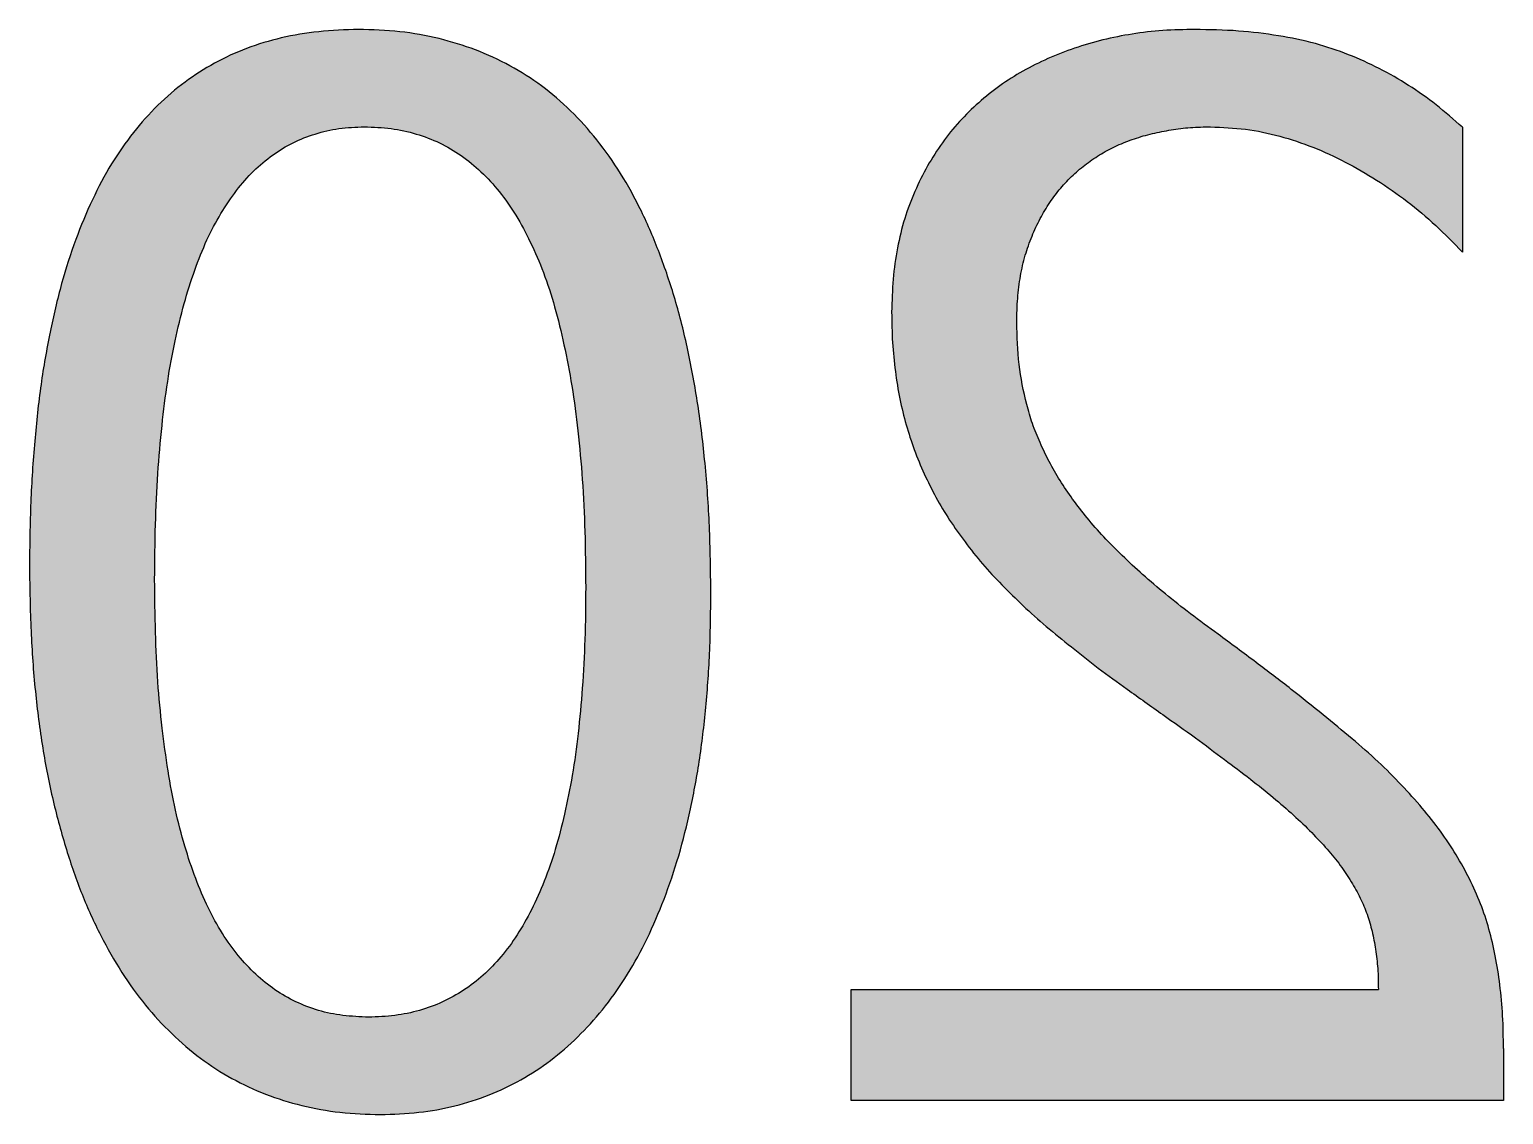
# Model space of a CAD drawing. Header units: millimetres. Extents: x 5 to 35, y 173 to 293.
# Drawn here: x 19.03 to 21.82, y 275.844 to 277.896 of the extents above; entities that cross this region are included whole.
import ezdxf

# ---------------------------------------------------------------- set-up
doc = ezdxf.new("R2010")
doc.units = ezdxf.units.MM

msp = doc.modelspace()

# ---------------------------------------------------------------- hatches: boundary and pattern name
at = {"linetype": 'Continuous'}
h = msp.add_hatch(color=7, dxfattribs=at)
edge = h.paths.add_edge_path(flags=0)
edge.add_spline(control_points=[(19.6942, 275.8437), (19.7185, 275.8444), (19.7659, 275.8459), (19.835, 275.8587), (19.9001, 275.8791), (19.9609, 275.9082), (20.0174, 275.9451), (20.0688, 275.99), (20.1162, 276.0418), (20.1585, 276.1015), (20.1964, 276.1682), (20.2286, 276.2426), (20.2572, 276.3236), (20.2798, 276.412), (20.298, 276.5071), (20.3103, 276.6091), (20.3184, 276.7176), (20.3192, 276.7922), (20.3196, 276.8305)], knot_values=[0, 0, 0, 0, 0.055605, 0.108515, 0.160195, 0.211263, 0.262242, 0.314055, 0.367118, 0.422649, 0.481083, 0.542452, 0.607922, 0.677304, 0.75106, 0.829451, 0.912157, 1, 1, 1, 1], weights=[1, 1, 1, 1, 1, 1, 1, 1, 1, 1, 1, 1, 1, 1, 1, 1, 1, 1, 1], degree=3, periodic=0)
edge.add_spline(control_points=[(20.3196, 276.8305), (20.319, 276.8726), (20.318, 276.9544), (20.3097, 277.0733), (20.2963, 277.1845), (20.2775, 277.2881), (20.2536, 277.384), (20.2239, 277.4717), (20.19, 277.5518), (20.1505, 277.6238), (20.1056, 277.6875), (20.0556, 277.7431), (20.0006, 277.7907), (19.9399, 277.8291), (19.8746, 277.8593), (19.8046, 277.8806), (19.7302, 277.8943), (19.6789, 277.8957), (19.6526, 277.8963)], knot_values=[0, 0, 0, 0, 0.089281, 0.173507, 0.252592, 0.326784, 0.396665, 0.462036, 0.523118, 0.580897, 0.635752, 0.688244, 0.739174, 0.789503, 0.840106, 0.891238, 0.944392, 1, 1, 1, 1], weights=[1, 1, 1, 1, 1, 1, 1, 1, 1, 1, 1, 1, 1, 1, 1, 1, 1, 1, 1], degree=3, periodic=0)
edge.add_spline(control_points=[(19.6526, 277.8963), (19.6275, 277.8956), (19.5785, 277.894), (19.5074, 277.8818), (19.4409, 277.8624), (19.3798, 277.8339), (19.3234, 277.7978), (19.2714, 277.754), (19.2255, 277.7014), (19.1833, 277.6418), (19.1477, 277.5734), (19.1158, 277.4977), (19.0892, 277.4138), (19.0679, 277.3221), (19.0504, 277.2226), (19.0391, 277.1152), (19.0314, 276.9998), (19.0305, 276.9202), (19.0301, 276.8791)], knot_values=[0, 0, 0, 0, 0.056007, 0.109312, 0.16036, 0.209856, 0.259193, 0.309278, 0.360796, 0.414547, 0.471693, 0.532366, 0.597504, 0.66755, 0.742309, 0.82256, 0.908303, 1, 1, 1, 1], weights=[1, 1, 1, 1, 1, 1, 1, 1, 1, 1, 1, 1, 1, 1, 1, 1, 1, 1, 1], degree=3, periodic=0)
edge.add_spline(control_points=[(19.0301, 276.8791), (19.0307, 276.8388), (19.0318, 276.7604), (19.04, 276.6463), (19.0537, 276.5392), (19.0733, 276.4391), (19.0985, 276.3466), (19.1277, 276.2611), (19.1632, 276.1834), (19.203, 276.113), (19.2478, 276.0503), (19.2981, 275.9962), (19.3525, 275.9489), (19.4125, 275.9108), (19.4767, 275.8801), (19.5457, 275.8597), (19.6185, 275.8457), (19.6686, 275.8444), (19.6942, 275.8437)], knot_values=[0, 0, 0, 0, 0.087599, 0.170324, 0.24843, 0.322211, 0.391652, 0.456653, 0.518505, 0.576806, 0.632279, 0.685399, 0.737157, 0.788469, 0.839503, 0.891231, 0.944516, 1, 1, 1, 1], weights=[1, 1, 1, 1, 1, 1, 1, 1, 1, 1, 1, 1, 1, 1, 1, 1, 1, 1, 1], degree=3, periodic=0)
edge = h.paths.add_edge_path(flags=0)
edge.add_spline(control_points=[(19.672, 276.0279), (19.6556, 276.0286), (19.6236, 276.0298), (19.577, 276.0393), (19.5338, 276.0561), (19.4937, 276.0788), (19.4574, 276.1087), (19.4237, 276.1443), (19.3936, 276.1869), (19.3667, 276.2358), (19.3432, 276.2913), (19.323, 276.353), (19.3051, 276.421), (19.2916, 276.4957), (19.2806, 276.5766), (19.2722, 276.664), (19.268, 276.7579), (19.2673, 276.8226), (19.267, 276.856)], knot_values=[0, 0, 0, 0, 0.0479, 0.093819, 0.13857, 0.183004, 0.228414, 0.275861, 0.326235, 0.380886, 0.438999, 0.502499, 0.570979, 0.644942, 0.724799, 0.810319, 0.901993, 1, 1, 1, 1], weights=[1, 1, 1, 1, 1, 1, 1, 1, 1, 1, 1, 1, 1, 1, 1, 1, 1, 1, 1], degree=3, periodic=0)
edge.add_spline(control_points=[(19.267, 276.856), (19.2673, 276.8906), (19.2679, 276.9575), (19.2723, 277.0546), (19.2801, 277.145), (19.2906, 277.2288), (19.3045, 277.3058), (19.3216, 277.3761), (19.3418, 277.4399), (19.3643, 277.4971), (19.3909, 277.5475), (19.4205, 277.5913), (19.4529, 277.629), (19.4892, 277.6593), (19.5282, 277.6834), (19.5708, 277.6996), (19.6162, 277.7105), (19.6476, 277.7116), (19.6637, 277.7121)], knot_values=[0, 0, 0, 0, 0.099291, 0.192366, 0.27936, 0.359988, 0.434866, 0.504236, 0.567903, 0.626941, 0.680867, 0.73135, 0.778528, 0.82327, 0.866579, 0.909742, 0.953799, 1, 1, 1, 1], weights=[1, 1, 1, 1, 1, 1, 1, 1, 1, 1, 1, 1, 1, 1, 1, 1, 1, 1, 1], degree=3, periodic=0)
edge.add_spline(control_points=[(19.6637, 277.7121), (19.6807, 277.7116), (19.7139, 277.7104), (19.7618, 277.6998), (19.8067, 277.6828), (19.8482, 277.6588), (19.8859, 277.6272), (19.9207, 277.5895), (19.952, 277.5447), (19.9793, 277.4931), (20.0042, 277.4352), (20.0253, 277.3702), (20.0426, 277.2983), (20.0575, 277.22), (20.0688, 277.1349), (20.0769, 277.043), (20.0819, 276.9442), (20.0824, 276.8761), (20.0827, 276.8408)], knot_values=[0, 0, 0, 0, 0.047257, 0.092753, 0.136685, 0.181007, 0.226218, 0.273699, 0.324331, 0.378368, 0.436765, 0.500538, 0.569256, 0.643398, 0.723484, 0.809325, 0.901455, 1, 1, 1, 1], weights=[1, 1, 1, 1, 1, 1, 1, 1, 1, 1, 1, 1, 1, 1, 1, 1, 1, 1, 1], degree=3, periodic=0)
edge.add_spline(control_points=[(20.0827, 276.8408), (20.0825, 276.8081), (20.0819, 276.7445), (20.0768, 276.6524), (20.0692, 276.5665), (20.0584, 276.4868), (20.0434, 276.4138), (20.0267, 276.3467), (20.0055, 276.2863), (19.9814, 276.232), (19.9544, 276.1838), (19.9237, 276.1422), (19.89, 276.1068), (19.8525, 276.0782), (19.8121, 276.0555), (19.7682, 276.0395), (19.721, 276.0298), (19.6886, 276.0285), (19.672, 276.0279)], knot_values=[0, 0, 0, 0, 0.096923, 0.187881, 0.272976, 0.351995, 0.425632, 0.493491, 0.556199, 0.614826, 0.668942, 0.719384, 0.767274, 0.813258, 0.858274, 0.904071, 0.95083, 1, 1, 1, 1], weights=[1, 1, 1, 1, 1, 1, 1, 1, 1, 1, 1, 1, 1, 1, 1, 1, 1, 1, 1], degree=3, periodic=0)
h = msp.add_hatch(color=7, dxfattribs=at)
edge = h.paths.add_edge_path(flags=0)
edge.add_line((21.8196, 275.87), (21.8196, 275.9687))
edge.add_spline(control_points=[(21.8196, 275.9687), (21.8193, 275.9894), (21.8188, 276.0297), (21.8133, 276.0882), (21.8048, 276.1429), (21.7929, 276.1942), (21.7768, 276.2431), (21.7555, 276.2899), (21.7304, 276.3359), (21.7004, 276.3806), (21.6657, 276.4247), (21.6258, 276.4681), (21.582, 276.5125), (21.5319, 276.556), (21.4768, 276.6013), (21.4163, 276.6496), (21.3499, 276.7003), (21.3033, 276.7347), (21.2793, 276.7524)], knot_values=[0, 0, 0, 0, 0.062103, 0.120728, 0.176086, 0.228042, 0.278747, 0.330092, 0.382165, 0.43553, 0.491458, 0.550254, 0.612467, 0.678295, 0.749254, 0.826497, 0.910372, 1, 1, 1, 1], weights=[1, 1, 1, 1, 1, 1, 1, 1, 1, 1, 1, 1, 1, 1, 1, 1, 1, 1, 1], degree=3, periodic=0)
edge.add_spline(control_points=[(21.2793, 276.7524), (21.2618, 276.7652), (21.2281, 276.7898), (21.1804, 276.8275), (21.1374, 276.8643), (21.0984, 276.9003), (21.0631, 276.9357), (21.032, 276.9715), (21.0042, 277.0069), (20.9802, 277.0425), (20.9596, 277.0782), (20.9423, 277.1143), (20.9276, 277.1503), (20.9135, 277.1995), (20.9007, 277.2634), (20.8993, 277.3158), (20.8985, 277.3425)], knot_values=[0, 0, 0, 0, 0.088505, 0.17065, 0.248115, 0.31986, 0.387592, 0.4523, 0.513367, 0.571471, 0.627679, 0.681793, 0.734842, 0.786241, 0.891157, 1, 1, 1, 1], weights=[1, 1, 1, 1, 1, 1, 1, 1, 1, 1, 1, 1, 1, 1, 1, 1, 1], degree=3, periodic=0)
edge.add_spline(control_points=[(20.8985, 277.3425), (20.8988, 277.3576), (20.8993, 277.3869), (20.9047, 277.4293), (20.9137, 277.4688), (20.9266, 277.505), (20.9422, 277.5385), (20.9602, 277.569), (20.9811, 277.5966), (21.0044, 277.6212), (21.0303, 277.6427), (21.0582, 277.6617), (21.0886, 277.6775), (21.121, 277.6901), (21.1552, 277.7), (21.1907, 277.7067), (21.2275, 277.7117), (21.2525, 277.712), (21.2653, 277.7121)], knot_values=[0, 0, 0, 0, 0.076824, 0.149281, 0.21734, 0.282458, 0.344902, 0.40499, 0.462779, 0.520539, 0.577016, 0.634315, 0.691754, 0.750984, 0.811286, 0.872469, 0.935058, 1, 1, 1, 1], weights=[1, 1, 1, 1, 1, 1, 1, 1, 1, 1, 1, 1, 1, 1, 1, 1, 1, 1, 1], degree=3, periodic=0)
edge.add_spline(control_points=[(21.2653, 277.7121), (21.2873, 277.7112), (21.3314, 277.7094), (21.3964, 277.6957), (21.4597, 277.6745), (21.521, 277.6463), (21.5805, 277.6119), (21.6378, 277.5718), (21.6922, 277.5262), (21.7253, 277.4923), (21.7419, 277.4753)], knot_values=[0, 0, 0, 0, 0.120634, 0.241893, 0.363203, 0.486399, 0.611418, 0.739961, 0.869689, 1, 1, 1, 1], weights=[1, 1, 1, 1, 1, 1, 1, 1, 1, 1, 1], degree=3, periodic=0)
edge.add_line((21.7419, 277.4753), (21.7419, 277.7113))
edge.add_spline(control_points=[(21.7419, 277.7113), (21.7255, 277.7257), (21.6932, 277.7543), (21.6405, 277.7915), (21.5849, 277.8231), (21.526, 277.85), (21.4622, 277.8714), (21.3922, 277.8856), (21.3159, 277.895), (21.2629, 277.8959), (21.2353, 277.8963)], knot_values=[0, 0, 0, 0, 0.118029, 0.233647, 0.349087, 0.464102, 0.583894, 0.712967, 0.850611, 1, 1, 1, 1], weights=[1, 1, 1, 1, 1, 1, 1, 1, 1, 1, 1], degree=3, periodic=0)
edge.add_spline(control_points=[(21.2353, 277.8963), (21.2151, 277.896), (21.1755, 277.8953), (21.1173, 277.8885), (21.0615, 277.8775), (21.0081, 277.8619), (20.9574, 277.8422), (20.9101, 277.8183), (20.8659, 277.7908), (20.8261, 277.7583), (20.7891, 277.7228), (20.757, 277.6823), (20.7284, 277.6383), (20.7048, 277.5899), (20.6849, 277.5383), (20.6718, 277.4825), (20.6633, 277.4233), (20.6622, 277.3827), (20.6617, 277.3618)], knot_values=[0, 0, 0, 0, 0.068453, 0.134494, 0.198567, 0.2616, 0.323048, 0.38299, 0.44135, 0.499278, 0.557201, 0.615129, 0.674382, 0.735157, 0.797308, 0.861986, 0.929185, 1, 1, 1, 1], weights=[1, 1, 1, 1, 1, 1, 1, 1, 1, 1, 1, 1, 1, 1, 1, 1, 1, 1, 1], degree=3, periodic=0)
edge.add_spline(control_points=[(20.6617, 277.3618), (20.6619, 277.3426), (20.6625, 277.3051), (20.6681, 277.2501), (20.6765, 277.198), (20.6886, 277.1486), (20.7038, 277.1012), (20.7229, 277.0556), (20.7451, 277.0109), (20.771, 276.9678), (20.8007, 276.926), (20.8334, 276.8848), (20.8704, 276.8449), (20.9107, 276.8055), (20.9545, 276.7661), (21.0025, 276.7275), (21.0532, 276.6873), (21.0891, 276.6615), (21.1074, 276.6484)], knot_values=[0, 0, 0, 0, 0.065362, 0.127727, 0.187801, 0.244961, 0.300895, 0.356969, 0.41332, 0.470466, 0.528082, 0.587846, 0.649282, 0.713305, 0.779733, 0.849706, 0.923177, 1, 1, 1, 1], weights=[1, 1, 1, 1, 1, 1, 1, 1, 1, 1, 1, 1, 1, 1, 1, 1, 1, 1, 1], degree=3, periodic=0)
edge.add_spline(control_points=[(21.1074, 276.6484), (21.1299, 276.6323), (21.1728, 276.6015), (21.2349, 276.558), (21.2896, 276.5165), (21.3393, 276.4797), (21.3827, 276.4443), (21.4219, 276.4111), (21.4557, 276.3783), (21.4854, 276.3468), (21.5108, 276.3161), (21.5313, 276.2847), (21.549, 276.2542), (21.5619, 276.2226), (21.5715, 276.19), (21.5779, 276.1556), (21.5822, 276.1189), (21.5826, 276.0936), (21.5827, 276.0805)], knot_values=[0, 0, 0, 0, 0.106876, 0.204626, 0.293328, 0.372482, 0.444151, 0.50998, 0.571137, 0.626313, 0.677601, 0.725421, 0.771024, 0.814077, 0.857219, 0.902063, 0.949576, 1, 1, 1, 1], weights=[1, 1, 1, 1, 1, 1, 1, 1, 1, 1, 1, 1, 1, 1, 1, 1, 1, 1, 1], degree=3, periodic=0)
edge.add_line((21.5827, 276.0805), (20.5852, 276.0805))
edge.add_line((20.5852, 276.0805), (20.5852, 275.87))
edge.add_line((20.5852, 275.87), (21.8196, 275.87))

# ---------------------------------------------------------------- linework, layer by layer
at = {"color": 7, "linetype": 'Continuous', "lineweight": 25}
for p, q in [((21.7419, 277.7113), (21.7419, 277.4753)), ((20.5852, 276.0805), (21.5827, 276.0805)), ((20.5852, 275.87), (20.5852, 276.0805)), ((21.8196, 275.9687), (21.8196, 275.87)), ((21.8196, 275.87), (20.5852, 275.87))]:
    msp.add_line(p, q, dxfattribs=at)
for points, knots in [([(19.6526, 277.8963), (19.6275, 277.8956), (19.5785, 277.894), (19.5074, 277.8818), (19.4409, 277.8624), (19.3798, 277.8339), (19.3234, 277.7978), (19.2714, 277.754), (19.2255, 277.7014), (19.1833, 277.6418), (19.1477, 277.5734), (19.1158, 277.4977), (19.0892, 277.4138), (19.0679, 277.3221), (19.0504, 277.2226), (19.0391, 277.1152), (19.0314, 276.9998), (19.0305, 276.9202), (19.0301, 276.8791)], [0, 0, 0, 0, 0.056007, 0.109312, 0.16036, 0.209856, 0.259193, 0.309278, 0.360796, 0.414547, 0.471693, 0.532366, 0.597504, 0.66755, 0.742309, 0.82256, 0.908303, 1, 1, 1, 1]), ([(20.3196, 276.8305), (20.319, 276.8726), (20.318, 276.9544), (20.3097, 277.0733), (20.2963, 277.1845), (20.2775, 277.2881), (20.2536, 277.384), (20.2239, 277.4717), (20.19, 277.5518), (20.1505, 277.6238), (20.1056, 277.6875), (20.0556, 277.7431), (20.0006, 277.7907), (19.9399, 277.8291), (19.8746, 277.8593), (19.8046, 277.8806), (19.7302, 277.8943), (19.6789, 277.8957), (19.6526, 277.8963)], [0, 0, 0, 0, 0.089281, 0.173507, 0.252592, 0.326784, 0.396665, 0.462036, 0.523118, 0.580897, 0.635752, 0.688244, 0.739174, 0.789503, 0.840106, 0.891238, 0.944392, 1, 1, 1, 1]), ([(21.2353, 277.8963), (21.2151, 277.896), (21.1755, 277.8953), (21.1173, 277.8885), (21.0615, 277.8775), (21.0081, 277.8619), (20.9574, 277.8422), (20.9101, 277.8183), (20.8659, 277.7908), (20.8261, 277.7583), (20.7891, 277.7228), (20.757, 277.6823), (20.7284, 277.6383), (20.7048, 277.5899), (20.6849, 277.5383), (20.6718, 277.4825), (20.6633, 277.4233), (20.6622, 277.3827), (20.6617, 277.3618)], [0, 0, 0, 0, 0.068453, 0.134494, 0.198567, 0.2616, 0.323048, 0.38299, 0.44135, 0.499278, 0.557201, 0.615129, 0.674382, 0.735157, 0.797308, 0.861986, 0.929185, 1, 1, 1, 1]), ([(21.7419, 277.7113), (21.7255, 277.7257), (21.6932, 277.7543), (21.6405, 277.7915), (21.5849, 277.8231), (21.526, 277.85), (21.4622, 277.8714), (21.3922, 277.8856), (21.3159, 277.895), (21.2629, 277.8959), (21.2353, 277.8963)], [0, 0, 0, 0, 0.118029, 0.233647, 0.349087, 0.464102, 0.583894, 0.712967, 0.850611, 1, 1, 1, 1]), ([(19.267, 276.856), (19.2673, 276.8906), (19.2679, 276.9575), (19.2723, 277.0546), (19.2801, 277.145), (19.2906, 277.2288), (19.3045, 277.3058), (19.3216, 277.3761), (19.3418, 277.4399), (19.3643, 277.4971), (19.3909, 277.5475), (19.4205, 277.5913), (19.4529, 277.629), (19.4892, 277.6593), (19.5282, 277.6834), (19.5708, 277.6996), (19.6162, 277.7105), (19.6476, 277.7116), (19.6637, 277.7121)], [0, 0, 0, 0, 0.099291, 0.192366, 0.27936, 0.359988, 0.434866, 0.504236, 0.567903, 0.626941, 0.680867, 0.73135, 0.778528, 0.82327, 0.866579, 0.909742, 0.953799, 1, 1, 1, 1]), ([(19.6637, 277.7121), (19.6807, 277.7116), (19.7139, 277.7104), (19.7618, 277.6998), (19.8067, 277.6828), (19.8482, 277.6588), (19.8859, 277.6272), (19.9207, 277.5895), (19.952, 277.5447), (19.9793, 277.4931), (20.0042, 277.4352), (20.0253, 277.3702), (20.0426, 277.2983), (20.0575, 277.22), (20.0688, 277.1349), (20.0769, 277.043), (20.0819, 276.9442), (20.0824, 276.8761), (20.0827, 276.8408)], [0, 0, 0, 0, 0.047257, 0.092753, 0.136685, 0.181007, 0.226218, 0.273699, 0.324331, 0.378368, 0.436765, 0.500538, 0.569256, 0.643398, 0.723484, 0.809325, 0.901455, 1, 1, 1, 1]), ([(20.8985, 277.3425), (20.8988, 277.3576), (20.8993, 277.3869), (20.9047, 277.4293), (20.9137, 277.4688), (20.9266, 277.505), (20.9422, 277.5385), (20.9602, 277.569), (20.9811, 277.5966), (21.0044, 277.6212), (21.0303, 277.6427), (21.0582, 277.6617), (21.0886, 277.6775), (21.121, 277.6901), (21.1552, 277.7), (21.1907, 277.7067), (21.2275, 277.7117), (21.2525, 277.712), (21.2653, 277.7121)], [0, 0, 0, 0, 0.076824, 0.149281, 0.21734, 0.282458, 0.344902, 0.40499, 0.462779, 0.520539, 0.577016, 0.634315, 0.691754, 0.750984, 0.811286, 0.872469, 0.935058, 1, 1, 1, 1]), ([(21.2653, 277.7121), (21.2873, 277.7112), (21.3314, 277.7094), (21.3964, 277.6957), (21.4597, 277.6745), (21.521, 277.6463), (21.5805, 277.6119), (21.6378, 277.5718), (21.6922, 277.5262), (21.7253, 277.4923), (21.7419, 277.4753)], [0, 0, 0, 0, 0.120634, 0.241893, 0.363203, 0.486399, 0.611418, 0.739961, 0.869689, 1, 1, 1, 1]), ([(20.6617, 277.3618), (20.6619, 277.3426), (20.6625, 277.3051), (20.6681, 277.2501), (20.6765, 277.198), (20.6886, 277.1486), (20.7038, 277.1012), (20.7229, 277.0556), (20.7451, 277.0109), (20.771, 276.9678), (20.8007, 276.926), (20.8334, 276.8848), (20.8704, 276.8449), (20.9107, 276.8055), (20.9545, 276.7661), (21.0025, 276.7275), (21.0532, 276.6873), (21.0891, 276.6615), (21.1074, 276.6484)], [0, 0, 0, 0, 0.065362, 0.127727, 0.187801, 0.244961, 0.300895, 0.356969, 0.41332, 0.470466, 0.528082, 0.587846, 0.649282, 0.713305, 0.779733, 0.849706, 0.923177, 1, 1, 1, 1]), ([(21.2793, 276.7524), (21.2618, 276.7652), (21.2281, 276.7898), (21.1804, 276.8275), (21.1374, 276.8643), (21.0984, 276.9003), (21.0631, 276.9357), (21.032, 276.9715), (21.0042, 277.0069), (20.9802, 277.0425), (20.9596, 277.0782), (20.9423, 277.1143), (20.9276, 277.1503), (20.9135, 277.1995), (20.9007, 277.2634), (20.8993, 277.3158), (20.8985, 277.3425)], [0, 0, 0, 0, 0.088505, 0.17065, 0.248115, 0.31986, 0.387592, 0.4523, 0.513367, 0.571471, 0.627679, 0.681793, 0.734842, 0.786241, 0.891157, 1, 1, 1, 1]), ([(19.0301, 276.8791), (19.0307, 276.8388), (19.0318, 276.7604), (19.04, 276.6463), (19.0537, 276.5392), (19.0733, 276.4391), (19.0985, 276.3466), (19.1277, 276.2611), (19.1632, 276.1834), (19.203, 276.113), (19.2478, 276.0503), (19.2981, 275.9962), (19.3525, 275.9489), (19.4125, 275.9108), (19.4767, 275.8801), (19.5457, 275.8597), (19.6185, 275.8457), (19.6686, 275.8444), (19.6942, 275.8437)], [0, 0, 0, 0, 0.087599, 0.170324, 0.24843, 0.322211, 0.391652, 0.456653, 0.518505, 0.576806, 0.632279, 0.685399, 0.737157, 0.788469, 0.839503, 0.891231, 0.944516, 1, 1, 1, 1]), ([(19.672, 276.0279), (19.6556, 276.0286), (19.6236, 276.0298), (19.577, 276.0393), (19.5338, 276.0561), (19.4937, 276.0788), (19.4574, 276.1087), (19.4237, 276.1443), (19.3936, 276.1869), (19.3667, 276.2358), (19.3432, 276.2913), (19.323, 276.353), (19.3051, 276.421), (19.2916, 276.4957), (19.2806, 276.5766), (19.2722, 276.664), (19.268, 276.7579), (19.2673, 276.8226), (19.267, 276.856)], [0, 0, 0, 0, 0.0479, 0.093819, 0.13857, 0.183004, 0.228414, 0.275861, 0.326235, 0.380886, 0.438999, 0.502499, 0.570979, 0.644942, 0.724799, 0.810319, 0.901993, 1, 1, 1, 1]), ([(20.0827, 276.8408), (20.0825, 276.8081), (20.0819, 276.7445), (20.0768, 276.6524), (20.0692, 276.5665), (20.0584, 276.4868), (20.0434, 276.4138), (20.0267, 276.3467), (20.0055, 276.2863), (19.9814, 276.232), (19.9544, 276.1838), (19.9237, 276.1422), (19.89, 276.1068), (19.8525, 276.0782), (19.8121, 276.0555), (19.7682, 276.0395), (19.721, 276.0298), (19.6886, 276.0285), (19.672, 276.0279)], [0, 0, 0, 0, 0.096923, 0.187881, 0.272976, 0.351995, 0.425632, 0.493491, 0.556199, 0.614826, 0.668942, 0.719384, 0.767274, 0.813258, 0.858274, 0.904071, 0.95083, 1, 1, 1, 1]), ([(19.6942, 275.8437), (19.7185, 275.8444), (19.7659, 275.8459), (19.835, 275.8587), (19.9001, 275.8791), (19.9609, 275.9082), (20.0174, 275.9451), (20.0688, 275.99), (20.1162, 276.0418), (20.1585, 276.1015), (20.1964, 276.1682), (20.2286, 276.2426), (20.2572, 276.3236), (20.2798, 276.412), (20.298, 276.5071), (20.3103, 276.6091), (20.3184, 276.7176), (20.3192, 276.7922), (20.3196, 276.8305)], [0, 0, 0, 0, 0.055605, 0.108515, 0.160195, 0.211263, 0.262242, 0.314055, 0.367118, 0.422649, 0.481083, 0.542452, 0.607922, 0.677304, 0.75106, 0.829451, 0.912157, 1, 1, 1, 1]), ([(21.8196, 275.9687), (21.8193, 275.9894), (21.8188, 276.0297), (21.8133, 276.0882), (21.8048, 276.1429), (21.7929, 276.1942), (21.7768, 276.2431), (21.7555, 276.2899), (21.7304, 276.3359), (21.7004, 276.3806), (21.6657, 276.4247), (21.6258, 276.4681), (21.582, 276.5125), (21.5319, 276.556), (21.4768, 276.6013), (21.4163, 276.6496), (21.3499, 276.7003), (21.3033, 276.7347), (21.2793, 276.7524)], [0, 0, 0, 0, 0.062103, 0.120728, 0.176086, 0.228042, 0.278747, 0.330092, 0.382165, 0.43553, 0.491458, 0.550254, 0.612467, 0.678295, 0.749254, 0.826497, 0.910372, 1, 1, 1, 1]), ([(21.1074, 276.6484), (21.1299, 276.6323), (21.1728, 276.6015), (21.2349, 276.558), (21.2896, 276.5165), (21.3393, 276.4797), (21.3827, 276.4443), (21.4219, 276.4111), (21.4557, 276.3783), (21.4854, 276.3468), (21.5108, 276.3161), (21.5313, 276.2847), (21.549, 276.2542), (21.5619, 276.2226), (21.5715, 276.19), (21.5779, 276.1556), (21.5822, 276.1189), (21.5826, 276.0936), (21.5827, 276.0805)], [0, 0, 0, 0, 0.106876, 0.204626, 0.293328, 0.372482, 0.444151, 0.50998, 0.571137, 0.626313, 0.677601, 0.725421, 0.771024, 0.814077, 0.857219, 0.902063, 0.949576, 1, 1, 1, 1])]:
    msp.add_open_spline(points, degree=3, knots=knots, dxfattribs=at)

doc.saveas('drawing.dxf')
